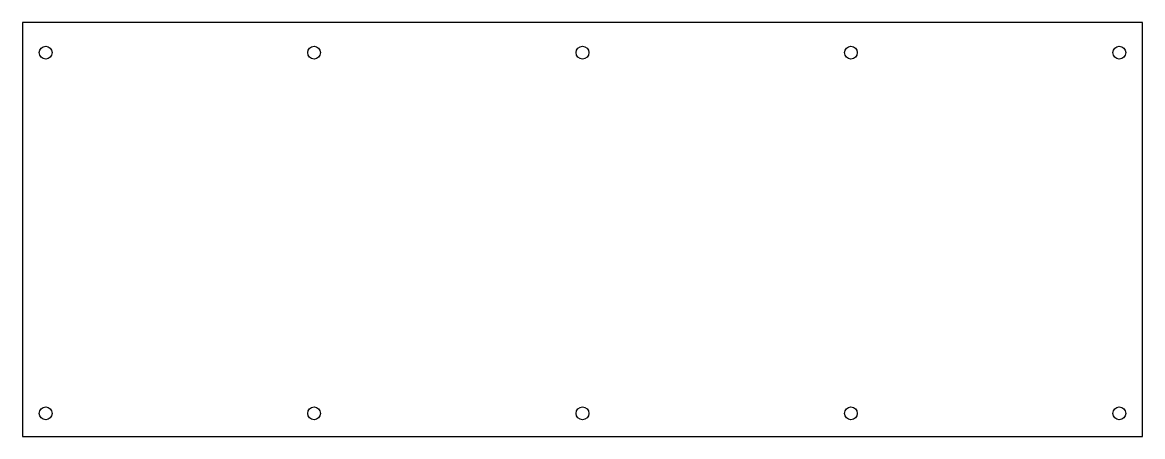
# Model space of a CAD drawing. Header units: millimetres. Extents: x -313 to 168, y 333 to 511.
import ezdxf

# ---------------------------------------------------------------- set-up
doc = ezdxf.new("R2010")
doc.units = ezdxf.units.MM
doc.layers.add('kontur', color=7, linetype='Continuous')

msp = doc.modelspace()

# ---------------------------------------------------------------- linework, layer by layer
at = {"layer": 'kontur'}
for p, q in [((-313, 511), (-313, 333)), ((168, 511), (-313, 511)), ((168, 333), (168, 511)), ((-313, 333), (168, 333))]:
    msp.add_line(p, q, dxfattribs=at)
for centre in [(-303, 498), (-187.75, 498), (-72.5, 498), (42.75, 498), (158, 498), (-303, 343), (-187.75, 343), (-72.5, 343), (42.75, 343), (158, 343)]:
    msp.add_circle(centre, 2.75, dxfattribs=at)

doc.saveas('drawing.dxf')
